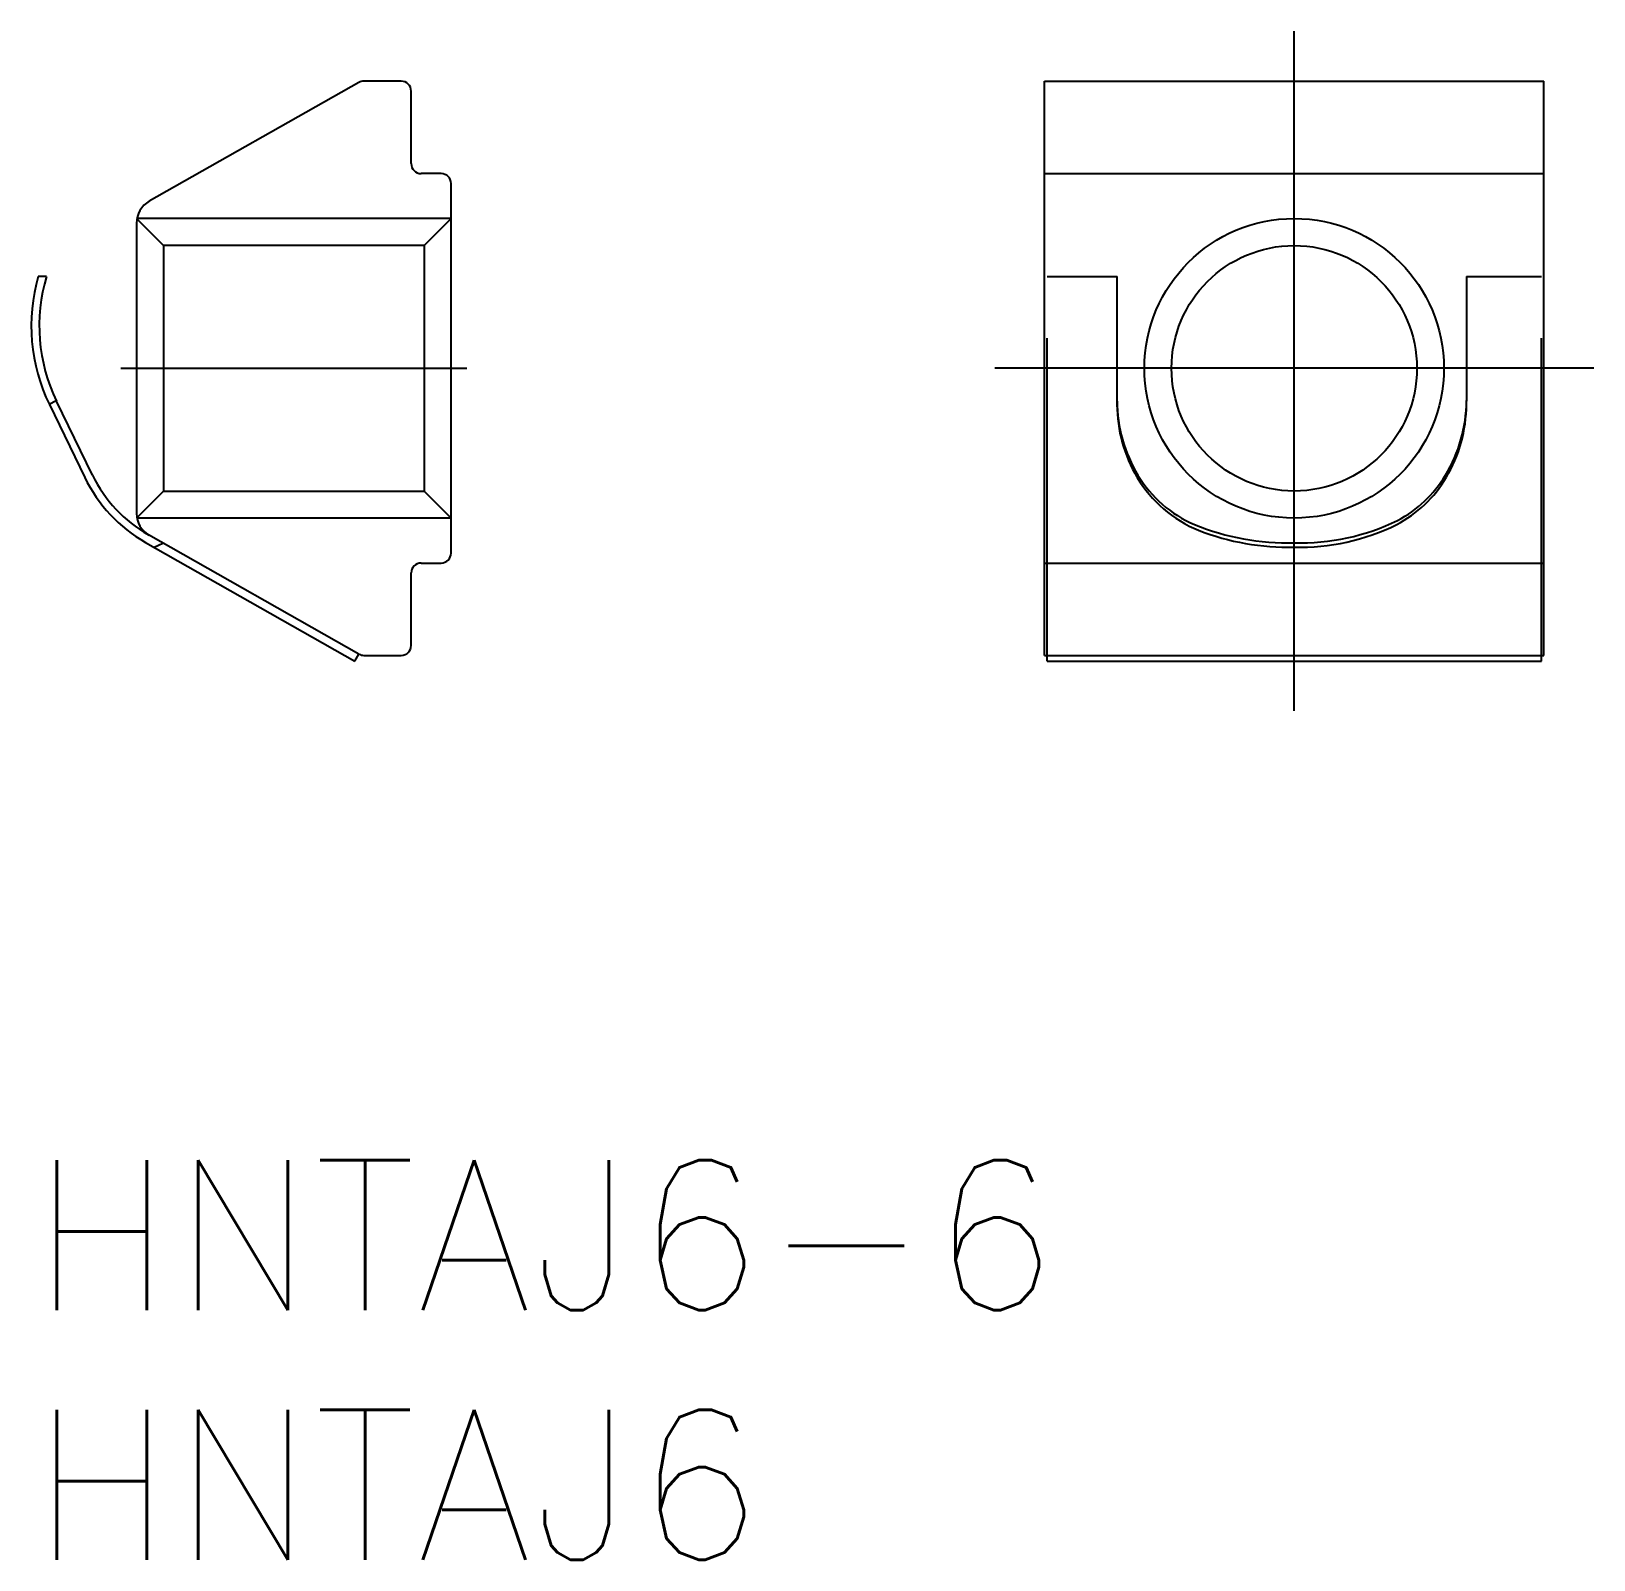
# Model space of a CAD drawing. Extents: x 0 to 31.3, y -8 to 22.6.
import ezdxf

# ---------------------------------------------------------------- set-up
doc = ezdxf.new("R2010")
doc.units = 0
doc.header["$LTSCALE"] = 0.5
doc.linetypes.add('CENTER', pattern=[50.8, 31.75, -6.35, 6.35, -6.35])
doc.linetypes.add('DASHED', pattern=[19.05, 12.7, -6.35])
for name, color, linetype in [('MSM_CENTER', 1, 'CENTER'), ('MSM_CONTINUOUS', 7, 'CONTINUOUS'), ('MSM_DASHED', 4, 'DASHED'), ('MSM_NARROW', 5, 'CONTINUOUS'), ('MSM_PART_NUMBER', 7, 'CONTINUOUS')]:
    doc.layers.add(name, color=color, linetype=linetype)
doc.styles.get("Standard").update_dxf_attribs({"font": 'txt.shx', "height": 3, "bigfont": 'bigfont.shx'})

msp = doc.modelspace()

# ---------------------------------------------------------------- linework, layer by layer
at = {"layer": 'MSM_CENTER'}
for p, q in [((25.3, 9), (25.3, 22.613)), ((1.795, 15.863), (8.725, 15.863)), ((31.3, 15.863), (19.3, 15.863))]:
    msp.add_line(p, q, dxfattribs=at)
at = {"layer": 'MSM_CONTINUOUS'}
for p, q in [((7.41, 21.613), (6.663, 21.613)), ((20.3, 21.613), (30.3, 21.613)), ((20.3, 10.113), (20.3, 21.613)), ((30.3, 10.113), (30.3, 21.613)), ((6.564, 21.587), (2.363, 19.207)), ((7.61, 19.963), (7.61, 21.413)), ((8.21, 19.763), (7.81, 19.763)), ((20.3, 19.763), (30.3, 19.763)), ((8.41, 12.163), (8.41, 19.563)), ((2.11, 18.772), (2.11, 12.955)), ((0.305, 17.703), (0.138, 17.703)), ((0.363, 15.136), (1.072, 13.676)), ((1.228, 13.721), (0.507, 15.206)), ((6.564, 10.139), (2.346, 12.53)), ((2.291, 12.377), (6.485, 10)), ((7.81, 11.963), (8.21, 11.963)), ((20.3, 11.963), (30.3, 11.963)), ((7.61, 10.313), (7.61, 11.763)), ((6.485, 10), (6.564, 10.139)), ((6.663, 10.113), (7.41, 10.113)), ((20.3, 10.113), (30.3, 10.113)), ((20.35, 10), (20.35, 10.113)), ((30.25, 10), (30.25, 10.113)), ((20.35, 10), (30.25, 10))]:
    msp.add_line(p, q, dxfattribs=at)
msp.add_circle((25.3, 15.863), 3, dxfattribs=at)
for centre, radius, start, end in [((6.663, 21.413), 0.2, 90, 119.5388), ((7.41, 21.413), 0.2, 0, 90), ((7.81, 19.963), 0.2, 180, 270), ((8.21, 19.563), 0.2, 0, 90), ((2.61, 18.772), 0.5, 119.5388, 180), ((3.61, 16.713), 3.61, 164.0834, 205.9), ((3.61, 16.713), 3.45, 163.3242, 205.9), ((3.77, 14.987), 3, 205.9, 240.4612), ((3.702, 14.922), 2.75, 205.9, 240.4612), ((2.61, 12.955), 0.5, 180, 240.4612), ((7.81, 11.763), 0.2, 90, 180), ((8.21, 12.163), 0.2, 270, 0), ((6.663, 10.313), 0.2, 240.4612, 270), ((7.41, 10.313), 0.2, 270, 0)]:
    msp.add_arc(centre, radius, start, end, dxfattribs=at)
at = {"layer": 'MSM_DASHED'}
for p, q in [((2.652, 18.322), (2.117, 18.856)), ((8.41, 18.863), (2.118, 18.863)), ((8.41, 18.863), (7.869, 18.322)), ((7.869, 18.322), (2.652, 18.322)), ((2.652, 18.322), (2.652, 13.405)), ((7.869, 18.322), (7.869, 13.405)), ((20.35, 17.703), (21.75, 17.703)), ((20.35, 10.113), (20.35, 17.703)), ((21.75, 15.136), (21.75, 17.703)), ((28.75, 17.703), (30.25, 17.703)), ((28.75, 17.703), (28.75, 15.206)), ((30.25, 10.113), (30.25, 17.703)), ((0.358, 15.146), (0.502, 15.216)), ((21.75, 15.206), (21.75, 15.216)), ((28.75, 15.136), (28.75, 15.216)), ((2.117, 12.87), (2.652, 13.405)), ((2.652, 13.405), (7.869, 13.405)), ((7.869, 13.405), (8.41, 12.863)), ((8.41, 12.863), (2.118, 12.863)), ((2.464, 12.278), (2.639, 12.363))]:
    msp.add_line(p, q, dxfattribs=at)
for centre, radius, start, end in [((24.658, 15.226), 2.908, 180.389, 211.1764), ((24.654, 15.156), 2.905, 180.3813, 210.62), ((25.843, 15.226), 2.907, 328.8199, 359.6092), ((25.85, 15.154), 2.9, 329.3565, 359.6422), ((24.338, 14.968), 2.537, 210.6225, 247.8538), ((24.286, 14.999), 2.472, 211.1192, 246.4668), ((26.191, 14.947), 2.501, 297.6737, 329.4706), ((26.235, 14.981), 2.445, 297.6697, 328.9714), ((25.194, 17.428), 5.064, 248.0317, 271.2033), ((25.189, 17.257), 4.978, 248.7141, 271.2823), ((25.41, 16.842), 4.478, 268.5908, 295.9601), ((25.4, 16.719), 4.439, 268.711, 296.0917)]:
    msp.add_arc(centre, radius, start, end, dxfattribs=at)
at = {"layer": 'MSM_NARROW'}
msp.add_circle((25.3, 15.863), 2.458, dxfattribs=at)

# ---------------------------------------------------------------- texts
at = {"layer": 'MSM_PART_NUMBER'}
for s, p in [('HNTAJ6-6', (0, -3)), ('HNTAJ6', (0, -8))]:
    msp.add_text(s, height=3, dxfattribs=at).set_placement(p)

doc.saveas('drawing.dxf')
